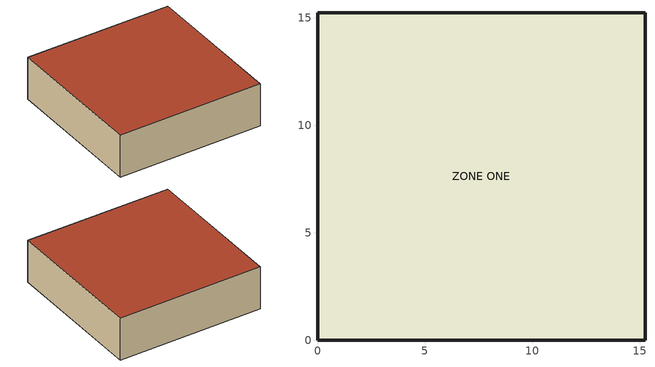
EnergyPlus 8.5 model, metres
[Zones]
ZONE ONE
 floor adiabatic (FLOOR): 15.24,0 0,0 0,15.24 15.24,15.24 z0
 wall outside (R13WALL): 0,0 15.24,0 15.24,15.24 0,15.24 0,0 z0:4.57
 roof outside (ROOF31): 0,15.24 0,0 15.24,0 15.24,15.24 z4.57
[Building]
Simple One Zone (Wireframe DXF): North Axis {deg}=0; Terrain=Suburbs; Loads Convergence Tolerance Value=0.04; Temperature Convergence Tolerance Value {deltaC}=0.004; Solar Distribution=MinimalShadowing; Maximum Number of Warmup Days=30; Minimum Number of Warmup Days=6
[Site:Location]
Denver Centennial  Golden   N_CO_USA Design_Conditions: Latitude {deg}=39.74; Longitude {deg}=-105.18; Time Zone {hr}=-7; Elevation {m}=1829
[SizingPeriod:DesignDay] Day of Month=21; Humidity Condition Type=Wetbulb; Barometric Pressure {Pa}=81198; Rain Indicator=No; Snow Indicator=No; Daylight Saving Time Indicator=No; Solar Model Indicator=ASHRAEClearSky
Name | Month | Day Type | Maximum Dry-Bulb Temperature {C} | Daily Dry-Bulb Temperature Range {deltaC} | Wetbulb or DewPoint at Maximum Dry-Bulb {C} | Wind Speed {m/s} | Wind Direction {deg} | Sky Clearness
Denver Centennial  Golden   N Ann Htg 99% Condns DB | 12 | WinterDesignDay | -15.5 | 0 | -15.5 | 3 | 340 | 0
Denver Centennial  Golden   N Ann Clg 1% Condns DB=>MWB | 7 | SummerDesignDay | 32 | 15.2 | 15.5 | 4.9 | 0 | 1
[Material:NoMass] Roughness=Rough; Thermal Absorptance=0.9; Solar Absorptance=0.75; Visible Absorptance=0.75
Name | Thermal Resistance {m2-K/W}
R13LAYER | 2.290965
R31LAYER | 5.456
[Material]
C5 - 4 IN HW CONCRETE: Roughness=MediumRough; Thickness {m}=0.101498; Conductivity {W/m-K}=1.729577; Density {kg/m3}=2242.585; Specific Heat {J/kg-K}=836.8; Thermal Absorptance=0.9; Solar Absorptance=0.65; Visible Absorptance=0.65
[Construction]
R13WALL: R13LAYER
FLOOR: C5 - 4 IN HW CONCRETE
ROOF31: R31LAYER
[Zone]
ZONE ONE: 0, 0, 0, 1, 1, autocalculate, autocalculate
[Exterior:Lights]
ExtLights: Schedule=AlwaysOn; Design Level {W}=5250; Control Option=AstronomicalClock
[OtherEquipment] Zone or ZoneList=ZONE ONE; Schedule=AlwaysOn; Design Level Calculation Method=EquipmentLevel; Fraction Latent=0; Fraction Radiant=0; Fraction Lost=0
Name | Design Level {W}
Test 352a | 0.352
Test 352 minus | -352
[ExternalInterface:FunctionalMockupUnitImport]
FMU File=OtherEquipmentFraction.fmu; FMU Timeout {ms}=15; FMU LoggingOn=0
[ExternalInterface:FunctionalMockupUnitImport:From:Variable] Output:Variable Index Key=ZONE ONE; FMU File=OtherEquipmentFraction.fmu; FMU Instance=OtherEquipmentFraction
Name | Output:Variable | FMU Variable
 | Zone Outdoor Air Drybulb Temperature | EnvironmentAirTemp
 | Zone Mean Air Temperature | ZoneAirTemp
[ExternalInterface:FunctionalMockupUnitImport:To:Schedule]
TEST352aNewPowerLevel: FMU File=OtherEquipmentFraction.fmu; FMU Instance=OtherEquipmentFraction; FMU Variable=OEFraction; Initial Value=1
[Schedule:Constant]
AlwaysOn: On/Off, 1
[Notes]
1ZoneUncontrolled.idf
Basic file description:  Basic test for EnergyPlus.  Resistive Walls.  Regular (no ground contact) floor.
Regular roof.  No Windows.
Highlights:              Very basic test to see that EnergyPlus "works".
Simulation Location/Run: Denver Centennial  Golden CO USA WMO=724666, 2 design days, 1 run period,
Run Control executes two design days (see RUN PERIOD object)
Location:                Denver, CO
Design Days:             Denver Centennial  Golden CO USA Annual Heating 99%, MaxDB=-15.5°C
Denver Centennial  Golden CO USA Annual Cooling (DB=>MWB) 1%, MaxDB=32°C MWB=15.5°C
Run Period (Weather File): Full Annual Simulation, DENVER_STAPLETON_CO_USA_WMO_724690
Run Control:             No zone or system sizing, design day run control (no weather file simulation)
Building: Fictional 1 zone building with resistive walls.
The building is oriented due north.
Floor Area:        232.25 m2
Number of Stories: 1
Zone Description Details:
Internal gains description:     NA
Interzone Surfaces:             None
Internal Mass:                  None
People:                         None
Lights:                         None
Equipment:                      None
Detached Shading:               None
Daylight:                       None
Natural Ventilation:            None
Compact Schedules:              NA (Example of non-Compact Schedules)
Solar Distribution:             MinimalShadowing
Zonal Equipment:                NA
Central Air Handling Equipment: No
System Equipment Autosize:      No
Purchased Cooling:              No
Purchased Heating:              No
Purchased Chilled Water:        No
Purchased Hot Water:            No
Coils:                          None
Pumps:                          None
Boilers:                        None
Chillers:                       None
Towers:                         None
Standard Reports:               Variable Dictionary, Surfaces (dxf-wireframe), Meter File
Timestep or Hourly Variables:   Hourly and Daily
Time bins Report:               None
HTML Report:                    None
Environmental Emissions:        None
Utility Tariffs:                None
WMO=724666 Time Zone=NAM: (GMT-07:00) Mountain Time (US & Canada)
Data Source=ASHRAE 2009 Annual Design Conditions
Denver Centennial  Golden   N_CO_USA Annual Heating Design Conditions Wind Speed=3m/s Wind Dir=340
Coldest Month=DEC
Denver Centennial  Golden   N_CO_USA Annual Heating 99%, MaxDB=-15.5°C
